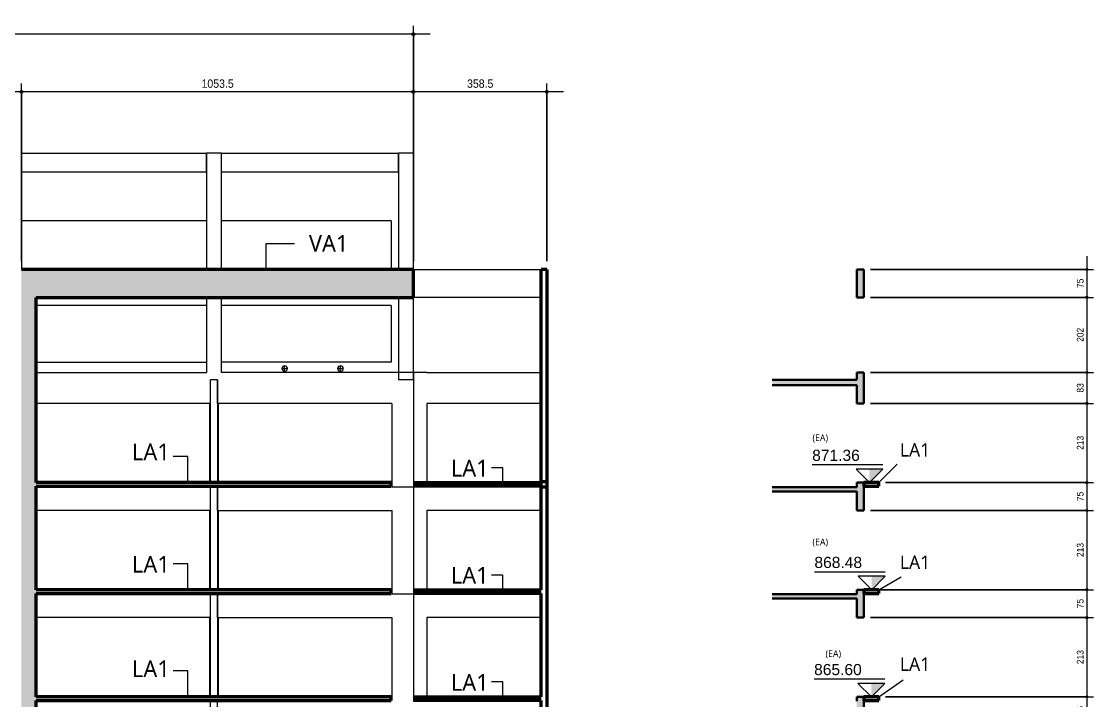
# Model space of a CAD drawing. Header units: centimetres. Extents: x -2102 to 22188, y -1637 to 88376.
# Drawn here: x 347 to 3229, y 86550 to 88376 of the extents above; entities that cross this region are included whole.
import ezdxf

# ---------------------------------------------------------------- set-up
doc = ezdxf.new("R2010")
doc.units = ezdxf.units.CM
for name, color, linetype, lineweight in [('A-ANNO-DIMS', 7, 'Continuous', 9), ('A-ANNO-DIMS-120', 7, 'Continuous', 9), ('A-ANNO-DIMS-150', 7, 'Continuous', 9), ('A-FLOR', 7, 'Continuous', 18), ('A-FLOR-IDEN', 7, 'Continuous', 9), ('A-GENM', 7, 'Continuous', 18), ('G-ANNO-DIMS', 7, 'Continuous', 9), ('G-ANNO-TEXT', 7, 'Continuous', 9), ('S-BEAM', 7, 'Continuous', 18), ('S-BEAM-IDEN', 7, 'Continuous', 9), ('S-COLS', 7, 'Continuous', 18)]:
    doc.layers.add(name, color=color, linetype=linetype, lineweight=lineweight)
doc.layers.add('A-DETL', color=7, linetype='Continuous', lineweight=9, true_color=0x00a600)
doc.styles.add('Arial', font='arial.ttf', dxfattribs={"width": 0.9, "height": 22.5})
doc.styles.add('Arial_1', font='arial.ttf', dxfattribs={"width": 0.9, "height": 18})
doc.styles.add('Arial_2', font='arial.ttf', dxfattribs={"height": 30})
doc.styles.add('Gadugi', font='gadugi.ttf', dxfattribs={"height": 45})
doc.styles.add('Gadugi_1', font='gadugi.ttf', dxfattribs={"height": 36})
doc.styles.add('Gadugi_2', font='gadugi.ttf', dxfattribs={"height": 18})
doc.dimstyles.new('PED_1_5mm_ESQ', dxfattribs={"dimscale": 30.48, "dimtxt": 22.955836, "dimasz": 0.984252, "dimexe": 0.738189, "dimexo": 0.738189, "dimgap": 0.147638, "dimtad": 1, "dimdec": 1, "dimrnd": 0.5, "dimdsep": 46, "dimtxsty": 'Arial', "dimblk1": 'DOTSMALL', "dimblk2": 'DOTSMALL', "dimsah": 1, "dimcen": 0.09, "dimdle": 1.476378, "dimazin": 0, "dimtfac": 1, "dimtdec": 4, "dimtix": 1, "dimtmove": 0, "dimatfit": 3, "dimfxl": 1, "dimtvp": 1, "dimtolj": 1, "dimtzin": 0, "dimarcsym": 2})
doc.dimstyles.new('PED_1_5mm_ESQ_2', dxfattribs={"dimscale": 30.48, "dimtxt": 18.364669, "dimasz": 0.787402, "dimexe": 0.590551, "dimexo": 0.590551, "dimgap": 0.11811, "dimtad": 1, "dimdec": 1, "dimrnd": 0.5, "dimdsep": 46, "dimtxsty": 'Arial_1', "dimblk1": 'DOTSMALL', "dimblk2": 'DOTSMALL', "dimsah": 1, "dimcen": 0.09, "dimdle": 1.181102, "dimazin": 0, "dimtfac": 1, "dimtdec": 4, "dimtix": 1, "dimtmove": 0, "dimatfit": 3, "dimfxl": 1, "dimtvp": 1, "dimtolj": 1, "dimtzin": 0, "dimarcsym": 2})

# ---------------------------------------------------------------- blocks, each defined once
blk = doc.blocks.new('PED_FURO_CIRCULAR_R04_2020 - 15x25-3721065-CT K 001 - CORTE A1-A1')
at = {"layer": 'A-GENM'}
for p, q in [((1196.8, 87442.5), (1211.8, 87442.5)), ((1204.3, 87435), (1204.3, 87450))]:
    blk.add_line(p, q, dxfattribs=at)
blk = doc.blocks.new('DIMBLOCK92-CT K 001 - CORTE A1-A1')
at = {"layer": 'A-ANNO-DIMS-150'}
h = blk.add_hatch(color=256, dxfattribs=at)
edge = h.paths.add_edge_path(flags=0)
edge.add_arc((1400.3, 88186.2), 3.75, 0, 360)
h = blk.add_hatch(color=256, dxfattribs=at)
edge = h.paths.add_edge_path(flags=0)
edge.add_arc((1758.9, 88186.2), 3.75, 0, 360)
for p, q in [((1400.3, 87731.5), (1400.3, 88208.7)), ((1803.9, 88186.2), (1400.3, 88186.2)), ((1400.3, 88186.2), (1400.3, 87731.5)), ((1758.9, 87731.5), (1758.9, 88208.7)), ((1758.9, 88186.2), (1758.9, 87731.5))]:
    blk.add_line(p, q, dxfattribs=at)
for centre in [(1400.3, 88186.2), (1758.9, 88186.2)]:
    blk.add_circle(centre, 3.75, dxfattribs=at)
at = {"layer": 'A-ANNO-DIMS-150', "color": 0, "insert": (1544.6, 88219.9), "char_height": 22.5, "width": 83.912, "attachment_point": 1, "line_spacing_factor": 0.941778, "style": 'Arial'}
blk.add_mtext('358.5', dxfattribs=at)
blk = doc.blocks.new('_DotSmall')
at = {"color": 0, "linetype": 'ByBlock', "const_width": 0.5}
blk.add_lwpolyline([(-0.0625, 0, 1), (0.0625, 0, 1)], format="xyb", close=True, dxfattribs=at)
blk = doc.blocks.new('DIMBLOCK93-CT K 001 - CORTE A1-A1')
at = {"layer": 'A-ANNO-DIMS-150'}
h = blk.add_hatch(color=256, dxfattribs=at)
edge = h.paths.add_edge_path(flags=0)
edge.add_arc((346.8, 88186.2), 3.75, 0, 360)
h = blk.add_hatch(color=256, dxfattribs=at)
edge = h.paths.add_edge_path(flags=0)
edge.add_arc((1400.3, 88186.2), 3.75, 0, 360)
for p, q in [((346.8, 87731.5), (346.8, 88208.7)), ((1400.3, 88186.2), (346.8, 88186.2)), ((346.8, 88186.2), (346.8, 87731.5)), ((1400.3, 87731.5), (1400.3, 88208.7)), ((1400.3, 88186.2), (1400.3, 87731.5))]:
    blk.add_line(p, q, dxfattribs=at)
for centre in [(346.8, 88186.2), (1400.3, 88186.2)]:
    blk.add_circle(centre, 3.75, dxfattribs=at)
at = {"layer": 'A-ANNO-DIMS-150', "color": 0, "insert": (830.9, 88219.9), "char_height": 22.5, "width": 102.56, "attachment_point": 1, "line_spacing_factor": 0.941778, "style": 'Arial'}
blk.add_mtext('1053.5', dxfattribs=at)
blk = doc.blocks.new('DIMBLOCK94-CT K 001 - CORTE A1-A1')
at = {"layer": 'A-ANNO-DIMS-150'}
h = blk.add_hatch(color=256, dxfattribs=at)
edge = h.paths.add_edge_path(flags=0)
edge.add_arc((-111.2, 88186.2), 3.75, 0, 360)
h = blk.add_hatch(color=256, dxfattribs=at)
edge = h.paths.add_edge_path(flags=0)
edge.add_arc((346.8, 88186.2), 3.75, 0, 360)
for p, q in [((-111.2, 87731.5), (-111.2, 88208.7)), ((346.8, 88186.2), (-111.2, 88186.2)), ((-111.2, 88186.2), (-111.2, 87731.5)), ((346.8, 87731.5), (346.8, 88208.7)), ((346.8, 88186.2), (346.8, 87731.5))]:
    blk.add_line(p, q, dxfattribs=at)
for centre in [(-111.2, 88186.2), (346.8, 88186.2)]:
    blk.add_circle(centre, 3.75, dxfattribs=at)
at = {"layer": 'A-ANNO-DIMS-150', "color": 0, "insert": (94.5, 88219.9), "char_height": 22.5, "width": 55.942, "attachment_point": 1, "line_spacing_factor": 0.941778, "style": 'Arial'}
blk.add_mtext('458', dxfattribs=at)
blk = doc.blocks.new('DIMBLOCK96-CT K 001 - CORTE A1-A1')
at = {"layer": 'A-ANNO-DIMS-150'}
h = blk.add_hatch(color=256, dxfattribs=at)
edge = h.paths.add_edge_path(flags=0)
edge.add_arc((-1348.2, 88341.7), 3.75, 0, 360)
h = blk.add_hatch(color=256, dxfattribs=at)
edge = h.paths.add_edge_path(flags=0)
edge.add_arc((1400.3, 88341.7), 3.75, 0, 360)
for p, q in [((-1348.2, 87731.5), (-1348.2, 88364.2)), ((1400.3, 87731.5), (1400.3, 88364.2)), ((1445.3, 88341.7), (-1393.2, 88341.7)), ((-1348.2, 88341.7), (-1348.2, 87731.5)), ((1400.3, 88341.7), (1400.3, 87731.5))]:
    blk.add_line(p, q, dxfattribs=at)
for centre in [(-1348.2, 88341.7), (1400.3, 88341.7)]:
    blk.add_circle(centre, 3.75, dxfattribs=at)
at = {"layer": 'A-ANNO-DIMS-150', "color": 0, "insert": (-16.6, 88375.4), "char_height": 22.5, "width": 102.56, "attachment_point": 1, "line_spacing_factor": 0.941778, "style": 'Arial'}
blk.add_mtext('2748.5', dxfattribs=at)
blk = doc.blocks.new('DIMBLOCK97-CORTE C1-C1')
at = {"layer": 'A-ANNO-DIMS-120'}
h = blk.add_hatch(color=256, dxfattribs=at)
edge = h.paths.add_edge_path(flags=0)
edge.add_arc((3210.6, 87709), 3, 0, 360)
h = blk.add_hatch(color=256, dxfattribs=at)
edge = h.paths.add_edge_path(flags=0)
edge.add_arc((3210.6, 87634), 3, 0, 360)
for p, q in [((3210.6, 87745), (3210.6, 87634)), ((2629.3, 87709), (3228.6, 87709)), ((3210.6, 87709), (2629.3, 87709)), ((2629.3, 87634), (3228.6, 87634)), ((3210.6, 87634), (2629.3, 87634))]:
    blk.add_line(p, q, dxfattribs=at)
for centre in [(3210.6, 87709), (3210.6, 87634)]:
    blk.add_circle(centre, 3, dxfattribs=at)
at = {"layer": 'A-ANNO-DIMS-120', "color": 0, "insert": (3183.7, 87659.1), "char_height": 18, "width": 29.836, "attachment_point": 1, "rotation": 90, "line_spacing_factor": 0.941778, "style": 'Arial_1'}
blk.add_mtext('75', dxfattribs=at)
blk = doc.blocks.new('DIMBLOCK98-CORTE C1-C1')
at = {"layer": 'A-ANNO-DIMS-120'}
h = blk.add_hatch(color=256, dxfattribs=at)
edge = h.paths.add_edge_path(flags=0)
edge.add_arc((3210.6, 87634), 3, 0, 360)
h = blk.add_hatch(color=256, dxfattribs=at)
edge = h.paths.add_edge_path(flags=0)
edge.add_arc((3210.6, 87432), 3, 0, 360)
for p, q in [((2629.3, 87634), (3228.6, 87634)), ((3210.6, 87634), (2629.3, 87634)), ((3210.6, 87634), (3210.6, 87432)), ((2629.3, 87432), (3228.6, 87432)), ((3210.6, 87432), (2629.3, 87432))]:
    blk.add_line(p, q, dxfattribs=at)
for centre in [(3210.6, 87634), (3210.6, 87432)]:
    blk.add_circle(centre, 3, dxfattribs=at)
at = {"layer": 'A-ANNO-DIMS-120', "color": 0, "insert": (3183.7, 87514.4), "char_height": 18, "width": 44.753, "attachment_point": 1, "rotation": 90, "line_spacing_factor": 0.941778, "style": 'Arial_1'}
blk.add_mtext('202', dxfattribs=at)
blk = doc.blocks.new('DIMBLOCK99-CORTE C1-C1')
at = {"layer": 'A-ANNO-DIMS-120'}
h = blk.add_hatch(color=256, dxfattribs=at)
edge = h.paths.add_edge_path(flags=0)
edge.add_arc((3210.6, 87432), 3, 0, 360)
h = blk.add_hatch(color=256, dxfattribs=at)
edge = h.paths.add_edge_path(flags=0)
edge.add_arc((3210.6, 87349), 3, 0, 360)
for p, q in [((2629.3, 87432), (3228.6, 87432)), ((3210.6, 87432), (2629.3, 87432)), ((3210.6, 87432), (3210.6, 87349)), ((2629.3, 87349), (3228.6, 87349)), ((3210.6, 87349), (2629.3, 87349))]:
    blk.add_line(p, q, dxfattribs=at)
for centre in [(3210.6, 87432), (3210.6, 87349)]:
    blk.add_circle(centre, 3, dxfattribs=at)
at = {"layer": 'A-ANNO-DIMS-120', "color": 0, "insert": (3183.7, 87378.1), "char_height": 18, "width": 29.836, "attachment_point": 1, "rotation": 90, "line_spacing_factor": 0.941778, "style": 'Arial_1'}
blk.add_mtext('83', dxfattribs=at)
blk = doc.blocks.new('DIMBLOCK100-CORTE C1-C1')
at = {"layer": 'A-ANNO-DIMS-120'}
h = blk.add_hatch(color=256, dxfattribs=at)
edge = h.paths.add_edge_path(flags=0)
edge.add_arc((3210.6, 87349), 3, 0, 360)
h = blk.add_hatch(color=256, dxfattribs=at)
edge = h.paths.add_edge_path(flags=0)
edge.add_arc((3210.6, 87136), 3, 0, 360)
for p, q in [((2629.3, 87349), (3228.6, 87349)), ((3210.6, 87349), (2629.3, 87349)), ((3210.6, 87349), (3210.6, 87136)), ((2669.3, 87136), (3228.6, 87136)), ((3210.6, 87136), (2669.3, 87136))]:
    blk.add_line(p, q, dxfattribs=at)
for centre in [(3210.6, 87349), (3210.6, 87136)]:
    blk.add_circle(centre, 3, dxfattribs=at)
at = {"layer": 'A-ANNO-DIMS-120', "color": 0, "insert": (3183.7, 87223.9), "char_height": 18, "width": 44.753, "attachment_point": 1, "rotation": 90, "line_spacing_factor": 0.941778, "style": 'Arial_1'}
blk.add_mtext('213', dxfattribs=at)
blk = doc.blocks.new('DIMBLOCK101-CORTE C1-C1')
at = {"layer": 'A-ANNO-DIMS-120'}
h = blk.add_hatch(color=256, dxfattribs=at)
edge = h.paths.add_edge_path(flags=0)
edge.add_arc((3210.6, 87136), 3, 0, 360)
h = blk.add_hatch(color=256, dxfattribs=at)
edge = h.paths.add_edge_path(flags=0)
edge.add_arc((3210.6, 87061), 3, 0, 360)
for p, q in [((2669.3, 87136), (3228.6, 87136)), ((3210.6, 87136), (2669.3, 87136)), ((3210.6, 87136), (3210.6, 87061)), ((2629.3, 87061), (3228.6, 87061)), ((3210.6, 87061), (2629.3, 87061))]:
    blk.add_line(p, q, dxfattribs=at)
for centre in [(3210.6, 87136), (3210.6, 87061)]:
    blk.add_circle(centre, 3, dxfattribs=at)
at = {"layer": 'A-ANNO-DIMS-120', "color": 0, "insert": (3183.7, 87086.1), "char_height": 18, "width": 29.836, "attachment_point": 1, "rotation": 90, "line_spacing_factor": 0.941778, "style": 'Arial_1'}
blk.add_mtext('75', dxfattribs=at)
blk = doc.blocks.new('DIMBLOCK102-CORTE C1-C1')
at = {"layer": 'A-ANNO-DIMS-120'}
h = blk.add_hatch(color=256, dxfattribs=at)
edge = h.paths.add_edge_path(flags=0)
edge.add_arc((3210.6, 87061), 3, 0, 360)
h = blk.add_hatch(color=256, dxfattribs=at)
edge = h.paths.add_edge_path(flags=0)
edge.add_arc((3210.6, 86848), 3, 0, 360)
for p, q in [((2629.3, 87061), (3228.6, 87061)), ((3210.6, 87061), (2629.3, 87061)), ((3210.6, 87061), (3210.6, 86848)), ((2629.3, 86848), (3228.6, 86848)), ((3210.6, 86848), (2629.3, 86848))]:
    blk.add_line(p, q, dxfattribs=at)
for centre in [(3210.6, 87061), (3210.6, 86848)]:
    blk.add_circle(centre, 3, dxfattribs=at)
at = {"layer": 'A-ANNO-DIMS-120', "color": 0, "insert": (3183.7, 86935.9), "char_height": 18, "width": 44.753, "attachment_point": 1, "rotation": 90, "line_spacing_factor": 0.941778, "style": 'Arial_1'}
blk.add_mtext('213', dxfattribs=at)
blk = doc.blocks.new('DIMBLOCK103-CORTE C1-C1')
at = {"layer": 'A-ANNO-DIMS-120'}
h = blk.add_hatch(color=256, dxfattribs=at)
edge = h.paths.add_edge_path(flags=0)
edge.add_arc((3210.6, 86848), 3, 0, 360)
h = blk.add_hatch(color=256, dxfattribs=at)
edge = h.paths.add_edge_path(flags=0)
edge.add_arc((3210.6, 86773), 3, 0, 360)
for p, q in [((2629.3, 86848), (3228.6, 86848)), ((3210.6, 86848), (2629.3, 86848)), ((3210.6, 86848), (3210.6, 86773)), ((2629.3, 86773), (3228.6, 86773)), ((3210.6, 86773), (2629.3, 86773))]:
    blk.add_line(p, q, dxfattribs=at)
for centre in [(3210.6, 86848), (3210.6, 86773)]:
    blk.add_circle(centre, 3, dxfattribs=at)
at = {"layer": 'A-ANNO-DIMS-120', "color": 0, "insert": (3183.7, 86798.1), "char_height": 18, "width": 29.836, "attachment_point": 1, "rotation": 90, "line_spacing_factor": 0.941778, "style": 'Arial_1'}
blk.add_mtext('75', dxfattribs=at)
blk = doc.blocks.new('DIMBLOCK104-CORTE C1-C1')
at = {"layer": 'A-ANNO-DIMS-120'}
h = blk.add_hatch(color=256, dxfattribs=at)
edge = h.paths.add_edge_path(flags=0)
edge.add_arc((3210.6, 86773), 3, 0, 360)
h = blk.add_hatch(color=256, dxfattribs=at)
edge = h.paths.add_edge_path(flags=0)
edge.add_arc((3210.6, 86560), 3, 0, 360)
for p, q in [((2629.3, 86773), (3228.6, 86773)), ((3210.6, 86773), (2629.3, 86773)), ((3210.6, 86773), (3210.6, 86560)), ((2669.3, 86560), (3228.6, 86560)), ((3210.6, 86560), (2669.3, 86560))]:
    blk.add_line(p, q, dxfattribs=at)
for centre in [(3210.6, 86773), (3210.6, 86560)]:
    blk.add_circle(centre, 3, dxfattribs=at)
at = {"layer": 'A-ANNO-DIMS-120', "color": 0, "insert": (3183.7, 86647.9), "char_height": 18, "width": 44.753, "attachment_point": 1, "rotation": 90, "line_spacing_factor": 0.941778, "style": 'Arial_1'}
blk.add_mtext('213', dxfattribs=at)
blk = doc.blocks.new('DIMBLOCK105-CORTE C1-C1')
at = {"layer": 'A-ANNO-DIMS-120'}
h = blk.add_hatch(color=256, dxfattribs=at)
edge = h.paths.add_edge_path(flags=0)
edge.add_arc((3210.6, 86560), 3, 0, 360)
h = blk.add_hatch(color=256, dxfattribs=at)
edge = h.paths.add_edge_path(flags=0)
edge.add_arc((3210.6, 86485), 3, 0, 360)
for p, q in [((2669.3, 86560), (3228.6, 86560)), ((3210.6, 86560), (2669.3, 86560)), ((3210.6, 86560), (3210.6, 86485)), ((2629.3, 86485), (3228.6, 86485)), ((3210.6, 86485), (2629.3, 86485))]:
    blk.add_line(p, q, dxfattribs=at)
for centre in [(3210.6, 86560), (3210.6, 86485)]:
    blk.add_circle(centre, 3, dxfattribs=at)
at = {"layer": 'A-ANNO-DIMS-120', "color": 0, "insert": (3183.7, 86510.1), "char_height": 18, "width": 29.836, "attachment_point": 1, "rotation": 90, "line_spacing_factor": 0.941778, "style": 'Arial_1'}
blk.add_mtext('75', dxfattribs=at)
blk = doc.blocks.new('Elevações de ponto - SIMBOLO DE NÍVEL-CORTE-2219088-CORTE C1-C1')
at = {"layer": 'G-ANNO-DIMS'}
blk.add_hatch(color=256, dxfattribs=at).paths.add_polyline_path([(524.1, 84292), (524.1, 84256), (560.1, 84292)], flags=0)
for p, q in [((370, 84304.2), (560.1, 84304.2)), ((488.1, 84292), (524.1, 84256)), ((560.1, 84292), (488.1, 84292)), ((524.1, 84256), (560.1, 84292))]:
    blk.add_line(p, q, dxfattribs=at)

msp = doc.modelspace()

# ---------------------------------------------------------------- hatches: boundary and pattern name
at = {"layer": 'A-FLOR', "true_color": 0xa6a6a6}
for points in [[(2592.29, 87398), (2592.29, 87412), (2364.86, 87412), (2364.86, 87398)], [(1278.58, 87126), (1340.85, 87126), (1340.85, 87136), (386.35, 87136), (386.35, 87126), (1126.91, 87126)], [(2592.29, 87112), (2592.29, 87124), (2364.86, 87124), (2364.86, 87112)], [(2651.29, 87126), (2651.29, 87136), (2611.29, 87136), (2611.29, 87126)], [(1278.58, 86838), (1340.85, 86838), (1340.85, 86848), (386.35, 86848), (386.35, 86838), (1126.91, 86838)], [(2592.29, 86824), (2592.29, 86836), (2364.86, 86836), (2364.86, 86824)], [(2651.29, 86838), (2651.29, 86848), (2611.29, 86848), (2611.29, 86838)], [(1278.58, 86550), (1340.85, 86550), (1340.85, 86560), (386.35, 86560), (386.35, 86550), (1126.91, 86550)], [(2651.29, 86550), (2651.29, 86560), (2611.29, 86560), (2611.29, 86550)]]:
    msp.add_hatch(color=253, dxfattribs=at).paths.add_polyline_path(points, flags=0)
at = {"layer": 'S-BEAM', "true_color": 0xa6a6a6}
for points in [[(386.35, 87634), (1400.35, 87634), (1400.35, 87709), (386.35, 87709)], [(2611.29, 87634), (2611.29, 87709), (2592.29, 87709), (2592.29, 87634)], [(2611.29, 87349), (2611.29, 87432), (2592.29, 87432), (2592.29, 87349)], [(2611.29, 87061), (2611.29, 87136), (2592.29, 87136), (2592.29, 87061)], [(2611.29, 86773), (2611.29, 86848), (2592.29, 86848), (2592.29, 86773)], [(2611.29, 86485), (2611.29, 86560), (2592.29, 86560), (2592.29, 86485)]]:
    msp.add_hatch(color=253, dxfattribs=at).paths.add_polyline_path(points, flags=0)
at = {"layer": 'S-COLS', "true_color": 0xa6a6a6}
msp.add_hatch(color=253, dxfattribs=at).paths.add_polyline_path([(386.11, 84464.5), (386.35, 84464.5), (386.35, 87709), (346.85, 87709), (346.85, 84464.5)], flags=0)

# ---------------------------------------------------------------- linework, layer by layer
at = {"layer": 'A-DETL', "color": 7}
for p, q in [((794.36, 87206), (754.36, 87206)), ((794.36, 87136), (794.36, 87206)), ((1640.36, 87176), (1610.36, 87176)), ((1640.36, 87136), (1640.36, 87176)), ((2651.29, 87136), (2700.79, 87185.5)), ((794.36, 86918), (754.36, 86918)), ((794.36, 86848), (794.36, 86918)), ((1640.36, 86887.37), (1610.36, 86887.37)), ((1640.36, 86847.37), (1640.36, 86887.37)), ((2651.29, 86848), (2711.92, 86883)), ((794.36, 86630), (754.36, 86630)), ((794.36, 86560), (794.36, 86630)), ((1640.36, 86600), (1610.36, 86600)), ((1640.36, 86560), (1640.36, 86600)), ((2651.29, 86560), (2716.83, 86605.89))]:
    msp.add_line(p, q, dxfattribs=at)
at = {"layer": 'A-FLOR', "lineweight": 35}
for p, q in [((2592.29, 87412), (2364.86, 87412)), ((2364.86, 87398), (2592.29, 87398)), ((2592.29, 87124), (2364.86, 87124)), ((2364.86, 87112), (2592.29, 87112)), ((2592.29, 86836), (2364.86, 86836)), ((2364.86, 86824), (2592.29, 86824))]:
    msp.add_line(p, q, dxfattribs=at)
at = {"layer": 'A-FLOR', "color": 190, "lineweight": 50, "true_color": 0x8000ff}
for p, q in [((1340.85, 87136), (386.35, 87136)), ((386.35, 87126), (1340.85, 87126)), ((1340.85, 87126), (1340.85, 87136)), ((1400.36, 87136), (1743.86, 87136)), ((1743.86, 87126), (1400.36, 87126)), ((2651.29, 87136), (2611.29, 87136)), ((2611.29, 87136), (2611.29, 87126)), ((2611.29, 87126), (2651.29, 87126)), ((2651.29, 87126), (2651.29, 87136)), ((1340.85, 86848), (386.35, 86848)), ((386.35, 86838), (1340.85, 86838)), ((1340.85, 86838), (1340.85, 86848)), ((1400.36, 86848), (1743.86, 86848)), ((1743.86, 86838), (1400.36, 86838)), ((2651.29, 86848), (2611.29, 86848)), ((2611.29, 86848), (2611.29, 86838)), ((2611.29, 86838), (2651.29, 86838)), ((2651.29, 86838), (2651.29, 86848)), ((1340.85, 86560), (386.35, 86560)), ((386.35, 86550), (1340.85, 86550)), ((1340.85, 86550), (1340.85, 86560)), ((1400.36, 86560), (1743.86, 86560)), ((1743.86, 86550), (1400.36, 86550)), ((2651.29, 86560), (2611.29, 86560)), ((2611.29, 86560), (2611.29, 86550)), ((2611.29, 86550), (2651.29, 86550)), ((2651.29, 86550), (2651.29, 86560))]:
    msp.add_line(p, q, dxfattribs=at)
at = {"layer": 'S-BEAM'}
for p, q in [((346.85, 88022), (844.36, 88022)), ((844.36, 87971), (844.36, 88022)), ((884.36, 88022), (1360.36, 88022)), ((884.36, 87971), (884.36, 88022)), ((1360.36, 87971), (1360.36, 88022)), ((844.36, 87971), (346.85, 87971)), ((1360.36, 87971), (884.36, 87971)), ((844.36, 87840), (347.36, 87840)), ((1340.36, 87840), (884.36, 87840)), ((1400.36, 87709), (1743.86, 87709)), ((844.36, 87612), (386.35, 87612)), ((1340.36, 87612), (884.36, 87612)), ((1743.86, 87634), (1400.36, 87634)), ((386.35, 87460), (844.36, 87460)), ((1340.36, 87460), (884.36, 87460)), ((386.35, 87432), (844.36, 87432)), ((854.86, 87349), (854.86, 87412)), ((873.86, 87349), (873.86, 87412)), ((1342.61, 87432), (884.36, 87432)), ((1436.11, 87432), (1743.86, 87432)), ((854.86, 87349), (386.35, 87349)), ((1342.61, 87349), (873.86, 87349)), ((1743.86, 87349), (1436.11, 87349)), ((854.86, 87061), (854.86, 87126)), ((873.86, 87061), (873.86, 87126)), ((1340.85, 87136), (1342.61, 87136)), ((2611.29, 87126), (2611.29, 87136)), ((854.86, 87061), (386.35, 87061)), ((873.86, 87061), (1342.61, 87061)), ((1743.86, 87061), (1436.11, 87061)), ((854.86, 86773), (854.86, 86838)), ((873.86, 86773), (873.86, 86838)), ((1340.85, 86848), (1342.61, 86848)), ((2611.29, 86838), (2611.29, 86848)), ((854.86, 86773), (386.35, 86773)), ((873.86, 86773), (1342.61, 86773)), ((1743.86, 86773), (1436.11, 86773)), ((854.86, 86485), (854.86, 86550)), ((873.86, 86485), (873.86, 86550)), ((1340.85, 86560), (1342.61, 86560)), ((2611.29, 86550), (2611.29, 86560))]:
    msp.add_line(p, q, dxfattribs=at)
at = {"layer": 'S-BEAM', "color": 190, "lineweight": 50, "true_color": 0x8000ff}
for p, q in [((1400.35, 87709), (386.35, 87709)), ((1400.35, 87634), (1400.35, 87709)), ((386.35, 87634), (1400.35, 87634))]:
    msp.add_line(p, q, dxfattribs=at)
at = {"layer": 'S-BEAM', "lineweight": 35}
for p, q in [((2611.29, 87709), (2592.29, 87709)), ((2592.29, 87709), (2592.29, 87634)), ((2611.29, 87634), (2611.29, 87709)), ((2592.29, 87634), (2611.29, 87634)), ((2611.29, 87432), (2592.29, 87432)), ((2592.29, 87432), (2592.29, 87412)), ((2611.29, 87349), (2611.29, 87432)), ((2592.29, 87398), (2592.29, 87349)), ((2592.29, 87349), (2611.29, 87349)), ((2611.29, 87136), (2592.29, 87136)), ((2592.29, 87136), (2592.29, 87124)), ((2611.29, 87061), (2611.29, 87126)), ((2592.29, 87112), (2592.29, 87061)), ((2592.29, 87061), (2611.29, 87061)), ((2611.29, 86848), (2592.29, 86848)), ((2592.29, 86848), (2592.29, 86836)), ((2611.29, 86773), (2611.29, 86838)), ((2592.29, 86824), (2592.29, 86773)), ((2592.29, 86773), (2611.29, 86773)), ((2611.29, 86560), (2592.29, 86560)), ((2592.29, 86560), (2592.29, 86548)), ((2611.29, 86485), (2611.29, 86550))]:
    msp.add_line(p, q, dxfattribs=at)
at = {"layer": 'S-BEAM'}
for centre, start, end in [((1054.34, 87442.5), 90, 270), ((1054.34, 87442.5), 270, 90), ((1204.34, 87442.5), 90, 270), ((1204.34, 87442.5), 270, 90)]:
    msp.add_arc(centre, 7.5, start, end, dxfattribs=at)
at = {"layer": 'S-BEAM-IDEN'}
for p, q in [((1005.03, 87778.94), (1080.59, 87778.94)), ((1005.03, 87709), (1005.03, 87778.94))]:
    msp.add_line(p, q, dxfattribs=at)
at = {"layer": 'S-COLS'}
for p, q in [((844.36, 88022), (844.36, 87709)), ((884.36, 88022), (844.36, 88022)), ((884.36, 87709), (884.36, 88022)), ((1360.36, 88022), (1360.36, 87709)), ((1400.36, 88022), (1360.36, 88022)), ((1400.36, 87412), (1400.36, 88022)), ((347.36, 87971), (347.36, 87709)), ((1340.36, 87840), (1340.36, 87709)), ((844.36, 87634), (844.36, 87432)), ((884.36, 87432), (884.36, 87634)), ((1340.36, 87612), (1340.36, 87460)), ((1360.36, 87634), (1360.36, 87412)), ((854.86, 87136), (854.86, 87412)), ((873.86, 87412), (854.86, 87412)), ((873.86, 87412), (854.86, 87412)), ((873.86, 87412), (873.86, 87136)), ((1400.36, 87432), (1342.61, 87432)), ((1400.36, 87412), (1360.36, 87412)), ((1400.36, 87432), (1400.36, 87124)), ((1436.11, 87432), (1400.36, 87432)), ((853.36, 87136), (853.36, 87349)), ((875.36, 87349), (875.36, 87136)), ((1342.61, 87349), (1342.61, 87136)), ((1436.11, 87349), (1436.11, 87136)), ((854.86, 87124), (854.86, 87126)), ((854.86, 86848), (854.86, 87124)), ((873.86, 87124), (854.86, 87124)), ((873.86, 87124), (854.86, 87124)), ((873.86, 87126), (873.86, 87124)), ((873.86, 87124), (873.86, 86848)), ((1400.36, 87124), (1342.61, 87124)), ((1400.36, 87124), (1342.61, 87124)), ((1400.36, 87124), (1400.36, 86836)), ((1436.11, 87124), (1400.36, 87124)), ((1436.11, 87124), (1400.36, 87124)), ((853.36, 86848), (853.36, 87061)), ((875.36, 87061), (875.36, 86848)), ((1342.61, 87061), (1342.61, 86848)), ((1436.11, 87061), (1436.11, 86848)), ((854.86, 86836), (854.86, 86838)), ((854.86, 86560), (854.86, 86836)), ((873.86, 86836), (854.86, 86836)), ((873.86, 86836), (854.86, 86836)), ((873.86, 86838), (873.86, 86836)), ((873.86, 86836), (873.86, 86560)), ((1400.36, 86836), (1342.61, 86836)), ((1400.36, 86836), (1342.61, 86836)), ((1400.36, 86836), (1400.36, 86548)), ((1436.11, 86836), (1400.36, 86836)), ((1436.11, 86836), (1400.36, 86836)), ((853.36, 86560), (853.36, 86773)), ((875.36, 86773), (875.36, 86560)), ((1342.61, 86773), (1342.61, 86560)), ((1436.11, 86773), (1436.11, 86560)), ((854.86, 86548), (854.86, 86550)), ((873.86, 86550), (873.86, 86548))]:
    msp.add_line(p, q, dxfattribs=at)
at = {"layer": 'S-COLS', "color": 190, "lineweight": 50, "true_color": 0x8000ff}
for p, q in [((386.35, 87709), (346.85, 87709)), ((1743.86, 87124), (1743.86, 87709)), ((1758.86, 87709), (1743.86, 87709)), ((1758.86, 87709), (1758.86, 87124)), ((386.35, 87136), (386.35, 87634)), ((386.35, 86848), (386.35, 87126)), ((1743.86, 87136), (1743.86, 87138)), ((1758.86, 87138), (1743.86, 87138)), ((1743.86, 86848), (1743.86, 87126)), ((1758.86, 87124), (1743.86, 87124)), ((1758.86, 87138), (1758.86, 81015)), ((386.35, 86560), (386.35, 86838)), ((1743.86, 86560), (1743.86, 86838)), ((386.35, 86272), (386.35, 86550)), ((1743.86, 86272), (1743.86, 86550))]:
    msp.add_line(p, q, dxfattribs=at)

# ---------------------------------------------------------------- block references
at = {"layer": 'A-GENM'}
for p in [(-150, 0), (0, 0)]:
    msp.add_blockref('PED_FURO_CIRCULAR_R04_2020 - 15x25-3721065-CT K 001 - CORTE A1-A1', p, dxfattribs=at)
at = {"layer": 'G-ANNO-DIMS'}
for p in [(2102.11, 2880), (2108.23, 2592), (2107.36, 2304)]:
    msp.add_blockref('Elevações de ponto - SIMBOLO DE NÍVEL-CORTE-2219088-CORTE C1-C1', p, dxfattribs=at)

# ---------------------------------------------------------------- texts
at = {"layer": 'A-FLOR-IDEN', "attachment_point": 1}
for insert, char_height, width, style in [((643.87, 87240.98), 45, 127.4683, 'Gadugi'), ((2708.07, 87241.92), 36, 101.9746, 'Gadugi_1'), ((1500.98, 87197.3), 45, 127.4683, 'Gadugi'), ((643.87, 86938.83), 45, 127.4683, 'Gadugi'), ((2708.07, 86939.85), 36, 101.9746, 'Gadugi_1'), ((1500.98, 86909.3), 45, 127.4683, 'Gadugi'), ((643.87, 86657.91), 45, 127.4683, 'Gadugi'), ((2708.07, 86665.92), 36, 101.9746, 'Gadugi_1'), ((1500.98, 86621.3), 45, 127.4683, 'Gadugi')]:
    msp.add_mtext('LA1', dxfattribs=dict(at, insert=insert, char_height=char_height, width=width, style=style))
at = {"layer": 'G-ANNO-DIMS', "char_height": 30, "width": 153.5274, "attachment_point": 1, "line_spacing_factor": 0.941778, "style": 'Arial_2'}
for s, insert in [('871.36', (2472.19, 87224.36)), ('868.48', (2478.31, 86936.36)), ('865.60', (2477.44, 86648.36))]:
    msp.add_mtext(s, dxfattribs=dict(at, insert=insert))
at = {"layer": 'G-ANNO-TEXT', "char_height": 18, "width": 54.8354, "attachment_point": 1, "style": 'Gadugi_2'}
for insert in [(2473.02, 87265.57), (2473.02, 86985.57), (2508.1, 86685.26)]:
    msp.add_mtext('(EA)', dxfattribs=dict(at, insert=insert))
at = {"layer": 'S-BEAM-IDEN', "insert": (1119.6, 87801.6), "char_height": 45, "width": 139.4936, "attachment_point": 1, "style": 'Gadugi'}
msp.add_mtext('VA1', dxfattribs=at)

# ---------------------------------------------------------------- dimensions: what is measured, and where the dimension line sits
at = {"layer": 'A-ANNO-DIMS'}
for base, p1, p2, override, picture, middle in [((-1348.15, 88341.74), (1400.35, 87709), (-1348.15, 87709), {"dimpost": '<>', "dimfxl": 2748.5}, 'DIMBLOCK96-CT K 001 - CORTE A1-A1', (26.1, 88357.73)), ((-111.15, 88186.19), (346.85, 87709), (-111.15, 87709), {"dimpost": '<>', "dimfxl": 458}, 'DIMBLOCK94-CT K 001 - CORTE A1-A1', (117.85, 88202.18)), ((346.85, 88186.19), (1400.35, 87709), (346.85, 87709), {"dimpost": '<>', "dimfxl": 1053.5}, 'DIMBLOCK93-CT K 001 - CORTE A1-A1', (873.6, 88202.18)), ((1400.35, 88186.19), (1758.86, 87709), (1400.35, 87709), {"dimpost": '<>', "dimfxl": 358.512308}, 'DIMBLOCK92-CT K 001 - CORTE A1-A1', (1579.6, 88202.18))]:
    dim = msp.add_linear_dim(base=base, p1=p1, p2=p2, dimstyle='PED_1_5mm_ESQ', override=override, dxfattribs=at)
    dim.commit()
    dim.dimension.update_dxf_attribs({"geometry": picture, "text_midpoint": middle})
for base, p1, p2, override, picture, middle in [((3210.64, 87634), (2611.29, 87709), (2611.29, 87634), {"dimpost": '<>', "dimfxl": 75}, 'DIMBLOCK97-CORTE C1-C1', (3197.89, 87671.5)), ((3210.64, 87432), (2611.29, 87634), (2611.29, 87432), {"dimpost": '<>', "dimfxl": 201.996}, 'DIMBLOCK98-CORTE C1-C1', (3197.85, 87533)), ((3210.64, 87349), (2611.29, 87432), (2611.29, 87349), {"dimpost": '<>', "dimfxl": 83}, 'DIMBLOCK99-CORTE C1-C1', (3197.84, 87390.5)), ((3210.64, 87136), (2611.29, 87349), (2651.29, 87136), {"dimpost": '<>', "dimfxl": 216.727257}, 'DIMBLOCK100-CORTE C1-C1', (3197.84, 87242.5)), ((3210.64, 87061), (2651.29, 87136), (2611.29, 87061), {"dimpost": '<>', "dimfxl": 85}, 'DIMBLOCK101-CORTE C1-C1', (3197.89, 87098.5)), ((3210.64, 86848), (2611.29, 87061), (2611.29, 86848), {"dimpost": '<>', "dimfxl": 213}, 'DIMBLOCK102-CORTE C1-C1', (3197.84, 86954.5)), ((3210.64, 86773), (2611.29, 86848), (2611.29, 86773), {"dimpost": '<>', "dimfxl": 75}, 'DIMBLOCK103-CORTE C1-C1', (3197.89, 86810.5)), ((3210.64, 86560), (2611.29, 86773), (2651.29, 86560), {"dimpost": '<>', "dimfxl": 216.723326}, 'DIMBLOCK104-CORTE C1-C1', (3197.84, 86666.5)), ((3210.64, 86485), (2651.29, 86560), (2611.29, 86485), {"dimpost": '<>', "dimfxl": 85}, 'DIMBLOCK105-CORTE C1-C1', (3197.89, 86522.5))]:
    dim = msp.add_linear_dim(base=base, p1=p1, p2=p2, angle=90, dimstyle='PED_1_5mm_ESQ_2', override=override, dxfattribs=at)
    dim.commit()
    dim.dimension.update_dxf_attribs({"geometry": picture, "text_midpoint": middle})

doc.saveas('drawing.dxf')
